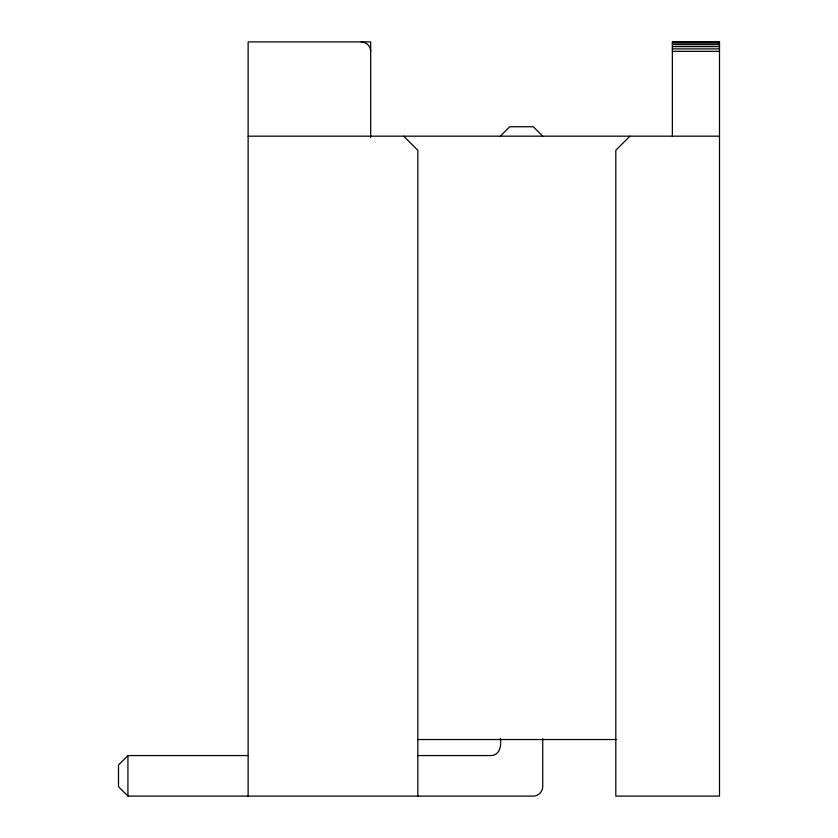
<?xml version="1.0" encoding="UTF-8"?>
<svg xmlns="http://www.w3.org/2000/svg" width="838" height="838" viewBox="0 0 838 838"><rect width="100%" height="100%" fill="white"/><g stroke="black" fill="none" stroke-linecap="round" stroke-linejoin="round"><path stroke-width="1.26" d="M500.307 136.175L509.734 126.748L533.303 126.748L542.731 136.175M629.946 136.175L615.804 150.316L615.804 796.1L719.507 796.1L719.507 41.9L672.369 41.9L672.369 136.175M248.038 755.562L127.931 755.562L118.504 764.989L118.504 786.673L127.931 796.1L533.303 796.1C538.352 796.131 542.762 791.721 542.731 786.673L542.731 738.791M672.369 42.225L719.507 42.225M672.369 43.167L719.507 43.167M672.369 44.665L719.507 44.665M672.369 46.614L719.507 46.614M672.369 48.887L719.507 48.887M672.369 51.328L719.507 51.328M248.132 136.175L719.507 136.175M417.638 739.535L616.265 739.535M417.774 755.562L490.89 755.562C499.605 755.604 501.763 745.37 500.307 738.498M361.262 41.9C366.3 41.869 370.71 46.279 370.689 51.328M403.686 136.175L417.827 150.316L417.827 796.1M370.689 137.484L370.689 41.9L248.132 41.9L248.132 796.1M127.931 755.562L127.931 796.1"/></g></svg>
